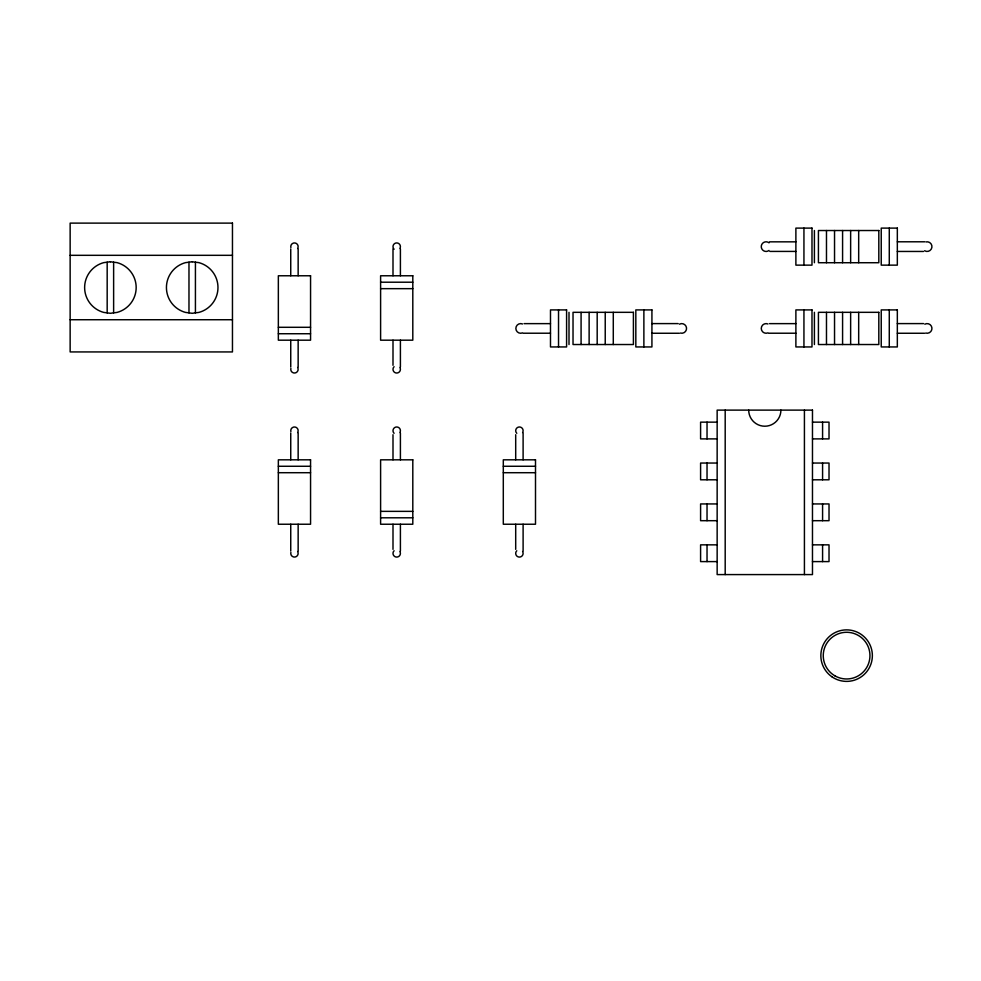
<?xml version="1.0" encoding="UTF-8"?>
<svg xmlns="http://www.w3.org/2000/svg" width="981" height="981" viewBox="0 0 981 981"><rect width="100%" height="100%" fill="white"/><g stroke="black" fill="none" stroke-linecap="round" stroke-linejoin="round"><path stroke-width="1.47" d="M769.521 241.841L795.885 241.841M897.333 241.792L924.764 241.792M769.84 251.418L795.885 251.418M897.333 251.455L923.513 251.455M70.142 255.318L232.46 255.318M380.603 282.209L412.805 282.209M380.603 288.659L412.805 288.659M70.142 319.732L232.46 319.732M651.924 323.595L678.165 323.595M897.333 323.595L923.575 323.595M524.112 323.632L550.488 323.632M769.521 323.632L795.885 323.632M278.346 327.298L310.56 327.298M523.413 333.221L550.488 333.221M651.924 333.258L679.244 333.258M768.822 333.221L795.885 333.221M897.333 333.258L924.642 333.258M278.346 333.736L310.56 333.736M717.148 422.149L700.593 422.149L700.593 438.887L717.148 438.887M812.476 422.149L829.019 422.149L829.019 438.887L812.476 438.887M717.148 463.044L700.593 463.044L700.593 479.795L717.148 479.795M812.476 463.044L829.019 463.044L829.019 479.795L812.476 479.795M278.346 466.269L310.56 466.269M503.302 466.269L535.503 466.269M278.346 472.707L310.56 472.707M503.302 472.707L535.503 472.707M717.148 503.94L700.593 503.94L700.593 520.69L717.148 520.69M812.476 503.94L829.019 503.94L829.019 520.69L812.476 520.69M380.603 511.359L412.805 511.359M380.603 517.796L412.805 517.796M717.148 544.847L700.593 544.847L700.593 561.598L717.148 561.598M812.476 544.847L829.019 544.847L829.019 561.598L812.476 561.598M889.277 228.107L889.277 265.14M889.277 309.91L889.277 346.943M858.682 230.523L858.682 262.724M858.682 312.326L858.682 344.527M850.637 230.523L850.637 262.724M850.637 312.326L850.637 344.527M842.581 230.523L842.581 262.724M842.581 312.326L842.581 344.527M834.537 230.523L834.537 262.724M834.537 312.326L834.537 344.527M826.48 230.523L826.48 262.724M826.48 312.326L826.48 344.527M822.581 422.149L822.581 438.887M822.581 463.044L822.581 479.795M822.581 503.94L822.581 520.69M822.581 544.847L822.581 561.598M814.402 230.523L814.402 262.724M814.402 312.326L814.402 344.527M804.42 410.119L804.42 574.584M803.942 228.107L803.942 265.14M803.942 309.91L803.942 346.943M725.192 410.119L725.192 574.584M707.031 422.149L707.031 438.887M707.031 463.044L707.031 479.795M707.031 503.94L707.031 520.69M707.031 544.847L707.031 561.598M643.879 309.91L643.879 346.943M613.284 312.326L613.284 344.527M605.228 312.326L605.228 344.527M597.184 312.326L597.184 344.527M589.127 312.326L589.127 344.527M581.083 312.326L581.083 344.527M569.005 312.326L569.005 344.527M558.532 309.91L558.532 346.943M523.106 433.038L523.106 459.819M523.106 524.234L523.106 551.028M515.699 434.706L515.699 459.819M515.699 524.234L515.699 549.36M400.407 248.99L400.407 275.771M400.407 340.186L400.407 366.968M400.407 433.038L400.407 459.819M400.407 524.234L400.407 551.028M393.001 248.99L393.001 275.771M393.001 340.186L393.001 365.3M393.001 434.706L393.001 459.819M393.001 524.234L393.001 549.36M298.15 248.99L298.15 275.771M298.15 340.186L298.15 366.968M298.15 433.038L298.15 459.819M298.15 524.234L298.15 551.028M290.744 248.99L290.744 275.771M290.744 340.186L290.744 366.968M290.744 433.038L290.744 459.819M290.744 524.234L290.744 551.028M195.427 262.185L195.427 312.865M188.977 262.185L188.977 312.865M113.624 262.185L113.624 312.865M107.174 262.185L107.174 312.865M522.53 332.902A4.831 4.831 0 0 1 515.859 328.414A4.831 4.831 0 0 1 522.554 323.975M679.416 324.184A4.831 4.831 0 0 1 686.528 327.924A4.831 4.831 0 0 1 680.348 333.062M767.927 332.902A4.831 4.831 0 0 1 761.268 328.414A4.831 4.831 0 0 1 767.964 323.975M924.813 324.184A4.831 4.831 0 0 1 931.925 327.924A4.831 4.831 0 0 1 925.745 333.062M769.018 250.474A4.831 4.831 0 0 1 762.519 249.873A4.831 4.831 0 0 1 762.544 243.349A4.831 4.831 0 0 1 769.055 242.81M925.99 241.927A4.831 4.831 0 0 1 931.889 247.384A4.831 4.831 0 0 1 924.593 250.744M780.913 410.119A16.101 16.101 0 0 1 764.812 426.22A16.101 16.101 0 0 1 748.699 410.119M522.615 551.53A3.703 3.703 0 0 1 521.524 556.411A3.703 3.703 0 0 1 516.57 555.761A3.703 3.703 0 0 1 516.791 550.758M516.791 433.295A3.703 3.703 0 0 1 516.57 428.305A3.703 3.703 0 0 1 521.524 427.642A3.703 3.703 0 0 1 522.615 432.535M394.08 433.295A3.703 3.703 0 0 1 393.872 428.305A3.703 3.703 0 0 1 398.826 427.642A3.703 3.703 0 0 1 399.917 432.535M399.917 551.53A3.703 3.703 0 0 1 398.826 556.411A3.703 3.703 0 0 1 393.872 555.761A3.703 3.703 0 0 1 394.08 550.758M399.917 367.483A3.703 3.703 0 0 1 398.826 372.363A3.703 3.703 0 0 1 393.872 371.713A3.703 3.703 0 0 1 394.08 366.71M394.08 249.248A3.703 3.703 0 0 1 393.872 244.244A3.703 3.703 0 0 1 398.826 243.595A3.703 3.703 0 0 1 399.917 248.475M297.66 551.53A3.703 3.703 0 0 1 294.938 557.049A3.703 3.703 0 0 1 290.879 552.426M290.879 431.64A3.703 3.703 0 0 1 294.938 427.005A3.703 3.703 0 0 1 297.66 432.535M290.879 247.58A3.703 3.703 0 0 1 294.938 242.957A3.703 3.703 0 0 1 297.66 248.475M297.66 367.483A3.703 3.703 0 0 1 294.938 373.001A3.703 3.703 0 0 1 290.879 368.365M110.399 261.768L103.728 262.638A25.764 25.764 0 0 0 103.728 312.412L110.399 313.295L117.07 312.412A25.764 25.764 0 0 0 117.07 262.638L110.399 261.768M192.202 261.768L185.532 262.638A25.764 25.764 0 0 0 185.532 312.412L192.202 313.295L198.873 312.412A25.764 25.764 0 0 0 198.873 262.638L192.202 261.768M232.46 223.116L70.142 223.116L70.142 351.934L232.46 351.934L232.46 223.116M811.986 228.107L795.885 228.107L795.885 265.14L811.986 265.14L811.986 228.107M897.333 228.107L881.232 228.107L881.232 265.14L897.333 265.14L897.333 228.107M878.817 230.523L818.424 230.523L818.424 262.724L878.817 262.724L878.817 230.523M310.56 275.771L278.346 275.771L278.346 340.186L310.56 340.186L310.56 275.771M412.805 275.771L380.603 275.771L380.603 340.186L412.805 340.186L412.805 275.771M566.589 309.91L550.488 309.91L550.488 346.943L566.589 346.943L566.589 309.91M651.924 309.91L635.823 309.91L635.823 346.943L651.924 346.943L651.924 309.91M811.986 309.91L795.885 309.91L795.885 346.943L811.986 346.943L811.986 309.91M897.333 309.91L881.232 309.91L881.232 346.943L897.333 346.943L897.333 309.91M633.407 312.326L573.027 312.326L573.027 344.527L633.407 344.527L633.407 312.326M878.817 312.326L818.424 312.326L818.424 344.527L878.817 344.527L878.817 312.326M812.476 410.119L717.148 410.119L717.148 574.584L812.476 574.584L812.476 410.119M310.56 459.819L278.346 459.819L278.346 524.234L310.56 524.234L310.56 459.819M412.805 459.819L380.603 459.819L380.603 524.234L412.805 524.234L412.805 459.819M535.503 459.819L503.302 459.819L503.302 524.234L535.503 524.234L535.503 459.819M831.704 676.645A25.764 25.764 0 0 0 872.256 658.03A25.764 25.764 0 0 0 835.861 632.218A25.764 25.764 0 0 0 831.704 676.645M834.929 675.848A23.348 23.348 0 0 0 869.951 655.627A23.348 23.348 0 0 0 834.929 635.406A23.348 23.348 0 0 0 834.929 675.848"/></g></svg>
